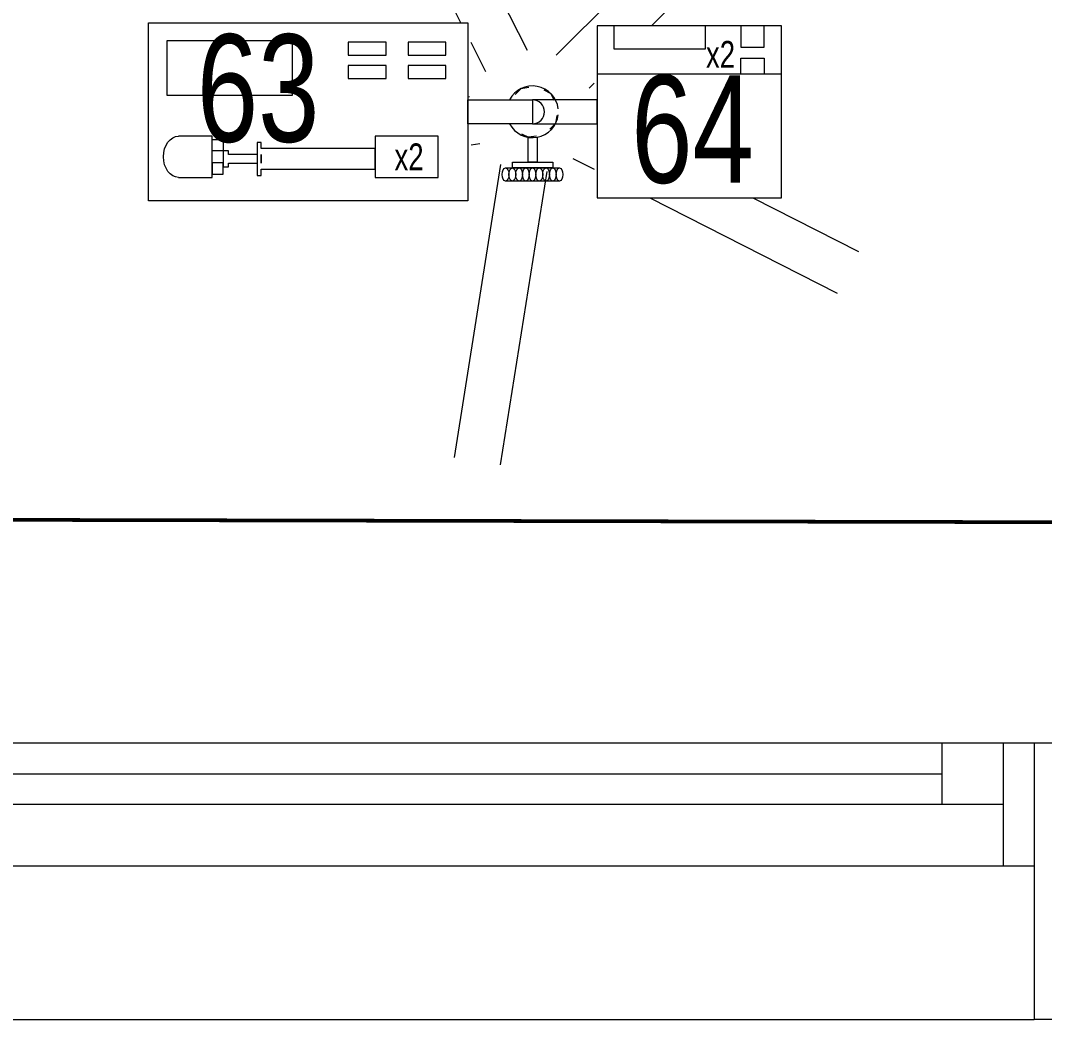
# Model space of a CAD drawing. Header units: metres. Extents: x 75097 to 220762, y -1557923 to -1361206.
# Drawn here: x 128473 to 129307, y -1471183 to -1470369 of the extents above; entities that cross this region are included whole.
import ezdxf

# ---------------------------------------------------------------- set-up
doc = ezdxf.new("R2010")
doc.units = ezdxf.units.M
doc.layers.get('0').update_dxf_attribs({"lineweight": 0})
for name, color, linetype, lineweight in [('A-100 - Copy$0$Aluminum', 8, 'Continuous', 0), ('A-100 - Copy$0$Medical Equipment and Furniture', 8, 'Continuous', 0), ('A-100 - Copy$0$Medical Equipment and Furniture1', 8, 'Continuous', 5), ('A-100 - Copy$0$Medical Equipment and Furniture2', 8, 'Continuous', 13), ('A-100 - Copy$0$Proj', 8, 'Continuous', 0), ('A-100 - Copy$0$Walls', 8, 'Continuous', 0)]:
    doc.layers.add(name, color=color, linetype=linetype, lineweight=lineweight)
doc.layers.add('E-POWR', color=7, linetype='Continuous', lineweight=9, true_color=0x4e7e3e)
doc.styles.add('A-100 - Copy$0$X3G_ENTITY_257CFD', font='swisscl.ttf', dxfattribs={"height": 200})

# ---------------------------------------------------------------- blocks, each defined once
blk = doc.blocks.new('A-100 - Copy$0$Syringe')
at = {"layer": 'A-100 - Copy$0$Medical Equipment and Furniture2'}
for points in [[(42.97386, -11.52769), (42.71386, -11.52769), (42.71386, -11.38269), (42.97386, -11.38269), (42.97386, -11.52769)], [(42.73841, -11.50858), (42.76582, -11.50858), (42.76582, -11.47505), (42.73841, -11.47505)], [(42.779, -11.48994), (42.779, -11.48696), (42.77477, -11.48696), (42.77477, -11.50002), (42.779, -11.50002), (42.779, -11.49705)], [(42.80552, -11.48511), (42.80552, -11.48005), (42.80226, -11.48005), (42.80226, -11.50694), (42.80552, -11.50694), (42.80552, -11.50188)], [(42.80552, -11.50188), (42.89836, -11.50188), (42.89836, -11.48511), (42.80552, -11.48511)], [(42.80226, -11.48994), (42.779, -11.48994)], [(42.80552, -11.48994), (42.80552, -11.49705)], [(42.80552, -11.49705), (42.80552, -11.48994)], [(42.80552, -11.49705), (42.80552, -11.48994)], [(42.779, -11.49705), (42.80226, -11.49705)]]:
    blk.add_lwpolyline(points, dxfattribs=at)
for points in [[(42.83125, -11.39736), (42.72891, -11.39736), (42.72891, -11.44151), (42.83125, -11.44151)], [(42.9073, -11.39847), (42.87654, -11.39847), (42.87654, -11.40909), (42.9073, -11.40909)], [(42.95596, -11.39847), (42.9252, -11.39847), (42.9252, -11.40909), (42.95596, -11.40909)], [(42.9073, -11.41748), (42.87654, -11.41748), (42.87654, -11.4281), (42.9073, -11.4281)], [(42.95596, -11.41748), (42.9252, -11.41748), (42.9252, -11.4281), (42.95596, -11.4281)], [(42.77477, -11.48696), (42.76582, -11.48696), (42.76582, -11.4777), (42.77477, -11.4777)], [(42.94981, -11.47505), (42.89836, -11.47505), (42.89836, -11.50858), (42.94981, -11.50858)], [(42.77477, -11.49667), (42.76582, -11.49667), (42.76582, -11.50593), (42.77477, -11.50593)]]:
    blk.add_lwpolyline(points, close=True, dxfattribs=at)
at = {"layer": 'A-100 - Copy$0$Medical Equipment and Furniture2', "extrusion": (0, 0, -1)}
blk.add_ellipse((42.73841, -11.49182), major_axis=(0, 0.01677), ratio=0.733735, start_param=3.141593, end_param=6.283185, dxfattribs=at)
blk = doc.blocks.new('A-100 - Copy$0$Infusion')
at = {"layer": 'A-100 - Copy$0$Medical Equipment and Furniture2'}
for points in [[(43.07929, -11.38519), (43.07929, -11.52519), (43.22929, -11.52519), (43.22929, -11.38519), (43.07929, -11.38519)], [(43.19616, -11.42417), (43.19616, -11.4114), (43.21497, -11.4114), (43.21497, -11.42417)]]:
    blk.add_lwpolyline(points, dxfattribs=at)
for points in [[(43.07929, -11.38519), (43.07929, -11.42417), (43.22929, -11.42417), (43.22929, -11.38519)], [(43.09272, -11.38519), (43.09272, -11.40401), (43.16728, -11.40401), (43.16728, -11.38519)], [(43.19616, -11.38519), (43.19616, -11.40267), (43.21497, -11.40267), (43.21497, -11.38519)]]:
    blk.add_lwpolyline(points, close=True, dxfattribs=at)
blk = doc.blocks.new('A-100 - Copy$0$Infusion Syringe')
at = {"layer": 'A-100 - Copy$0$Medical Equipment and Furniture1'}
for p, q in [((43.02246, -11.40528), (42.9127, -11.18986)), ((42.96831, -11.38269), (42.87884, -11.20711)), ((43.0459, -11.40899), (43.21686, -11.23804)), ((43.12344, -11.38519), (43.24373, -11.26491)), ((42.98861, -11.42253), (42.97649, -11.39876)), ((43.01243, -11.44105), (43.01702, -11.43646)), ((43.02344, -11.43544), (43.01702, -11.43646)), ((43.07277, -11.43586), (43.07665, -11.43198)), ((42.97527, -11.44307), (42.97386, -11.44329)), ((43.03565, -11.43737), (43.04144, -11.44032)), ((43.04439, -11.44611), (43.04144, -11.44032)), ((43.04632, -11.45832), (43.04531, -11.46474)), ((43.07911, -11.45951), (43.07929, -11.45961)), ((43.04071, -11.46933), (43.04531, -11.46474)), ((43.01749, -11.47301), (43.02328, -11.47596)), ((43.0297, -11.47495), (43.02328, -11.47596)), ((42.98378, -11.48121), (42.97649, -11.48236)), ((43.05923, -11.49316), (43.07665, -11.50203)), ((43.00056, -11.49798), (42.96273, -11.73678)), ((43.03809, -11.50393), (43.00027, -11.74272)), ((43.1221, -11.52519), (43.27465, -11.60292)), ((43.2058, -11.52519), (43.2919, -11.56906))]:
    blk.add_line(p, q, dxfattribs=at)
for points in [[(43.02657, -11.44547), (43.02657, -11.46492), (42.97386, -11.46492), (42.97386, -11.44547)], [(43.02657, -11.44547), (43.02657, -11.46492), (43.07929, -11.46492), (43.07929, -11.44547)], [(43.04298, -11.49632), (43.04298, -11.50086), (43.01016, -11.50086), (43.01016, -11.49632)]]:
    blk.add_lwpolyline(points, close=True, dxfattribs=at)
for points in [[(43.03024, -11.4759), (43.03024, -11.49632), (43.02291, -11.49632), (43.02291, -11.4759)], [(43.00462, -11.50086), (43.04852, -11.50086)], [(43.04852, -11.5116), (43.00462, -11.5116)]]:
    blk.add_lwpolyline(points, dxfattribs=at)
for radius, start, end in [(0.02103, 6.82759, 152.46157), (0.00972, 270, 90), (0.02103, 207.53843, 353.17241)]:
    blk.add_arc((43.02657, -11.45519), radius, start, end, dxfattribs=at)
for centre in [(43.00462, -11.50623), (43.01011, -11.50623), (43.0156, -11.50623), (43.02108, -11.50623), (43.02657, -11.50623), (43.03206, -11.50623), (43.03754, -11.50623), (43.04303, -11.50623), (43.04852, -11.50623)]:
    blk.add_ellipse(centre, major_axis=(0, -0.00537), ratio=0.510594, start_param=3.141593, end_param=9.424778, dxfattribs=at)
for name in ['A-100 - Copy$0$Syringe', 'A-100 - Copy$0$Infusion']:
    blk.add_blockref(name, (0, 0), dxfattribs=at)
blk = doc.blocks.new('A-100 - Copy')
at = {"layer": 'A-100 - Copy$0$Aluminum'}
for p, q in [((129298.28, -1470957.7), (127798.28, -1470957.7)), ((129223.28, -1471007.7), (129223.28, -1470957.7)), ((129273.28, -1471057.7), (129273.28, -1470957.7)), ((127873.28, -1470982.7), (129223.28, -1470982.7)), ((129273.28, -1471007.7), (127823.28, -1471007.7)), ((129298.28, -1471057.7), (127798.28, -1471057.7))]:
    blk.add_line(p, q, dxfattribs=at)
at = {"layer": 'A-100 - Copy$0$Proj'}
blk.add_line((127798.28, -1471182.7), (129298.28, -1471182.7), dxfattribs=at)
at = {"layer": 'A-100 - Copy$0$Walls'}
for p, q in [((129298.28, -1470957.7), (129298.28, -1471182.7)), ((130888.28, -1470957.7), (129298.28, -1470957.7)), ((130888.28, -1471182.7), (129298.28, -1471182.7))]:
    blk.add_line(p, q, dxfattribs=at)
at = {"layer": 'A-100 - Copy$0$Medical Equipment and Furniture', "xscale": 1000, "yscale": 1000, "zscale": 1000}
blk.add_blockref('A-100 - Copy$0$Infusion Syringe', (85863.36, -1458988.37, 0), dxfattribs=at)
at = {"layer": 'A-100 - Copy$0$Medical Equipment and Furniture', "char_height": 87.473, "attachment_point": 2, "style": 'A-100 - Copy$0$X3G_ENTITY_257CFD'}
for s, insert in [('63', (128666.53, -1470380.49, 0)), ('64', (129020.12, -1470413.89, 0))]:
    blk.add_mtext(s, dxfattribs=dict(at, insert=insert))
at = {"layer": 'A-100 - Copy$0$Medical Equipment and Furniture', "char_height": 21.868, "width": 20.6358, "attachment_point": 2, "style": 'A-100 - Copy$0$X3G_ENTITY_257CFD'}
for insert in [(129042.93, -1470385.87, 0), (128789.38, -1470469.31, 0)]:
    blk.add_mtext('x2', dxfattribs=dict(at, insert=insert))

msp = doc.modelspace()

# ---------------------------------------------------------------- linework, layer by layer
at = {"layer": 'E-POWR', "const_width": 3, "elevation": 0}
msp.add_lwpolyline([(115563.28, -1469153.61), (115563.28, -1470751.47), (126478.48, -1470776.2), (127259, -1470773.09), (129500.1, -1470778.17), (132911.81, -1470778.17), (132911.89, -1467788.06)], dxfattribs=at)

# ---------------------------------------------------------------- next in the draw order: block references
msp.add_blockref('A-100 - Copy', (0, 0))

doc.saveas('drawing.dxf')
